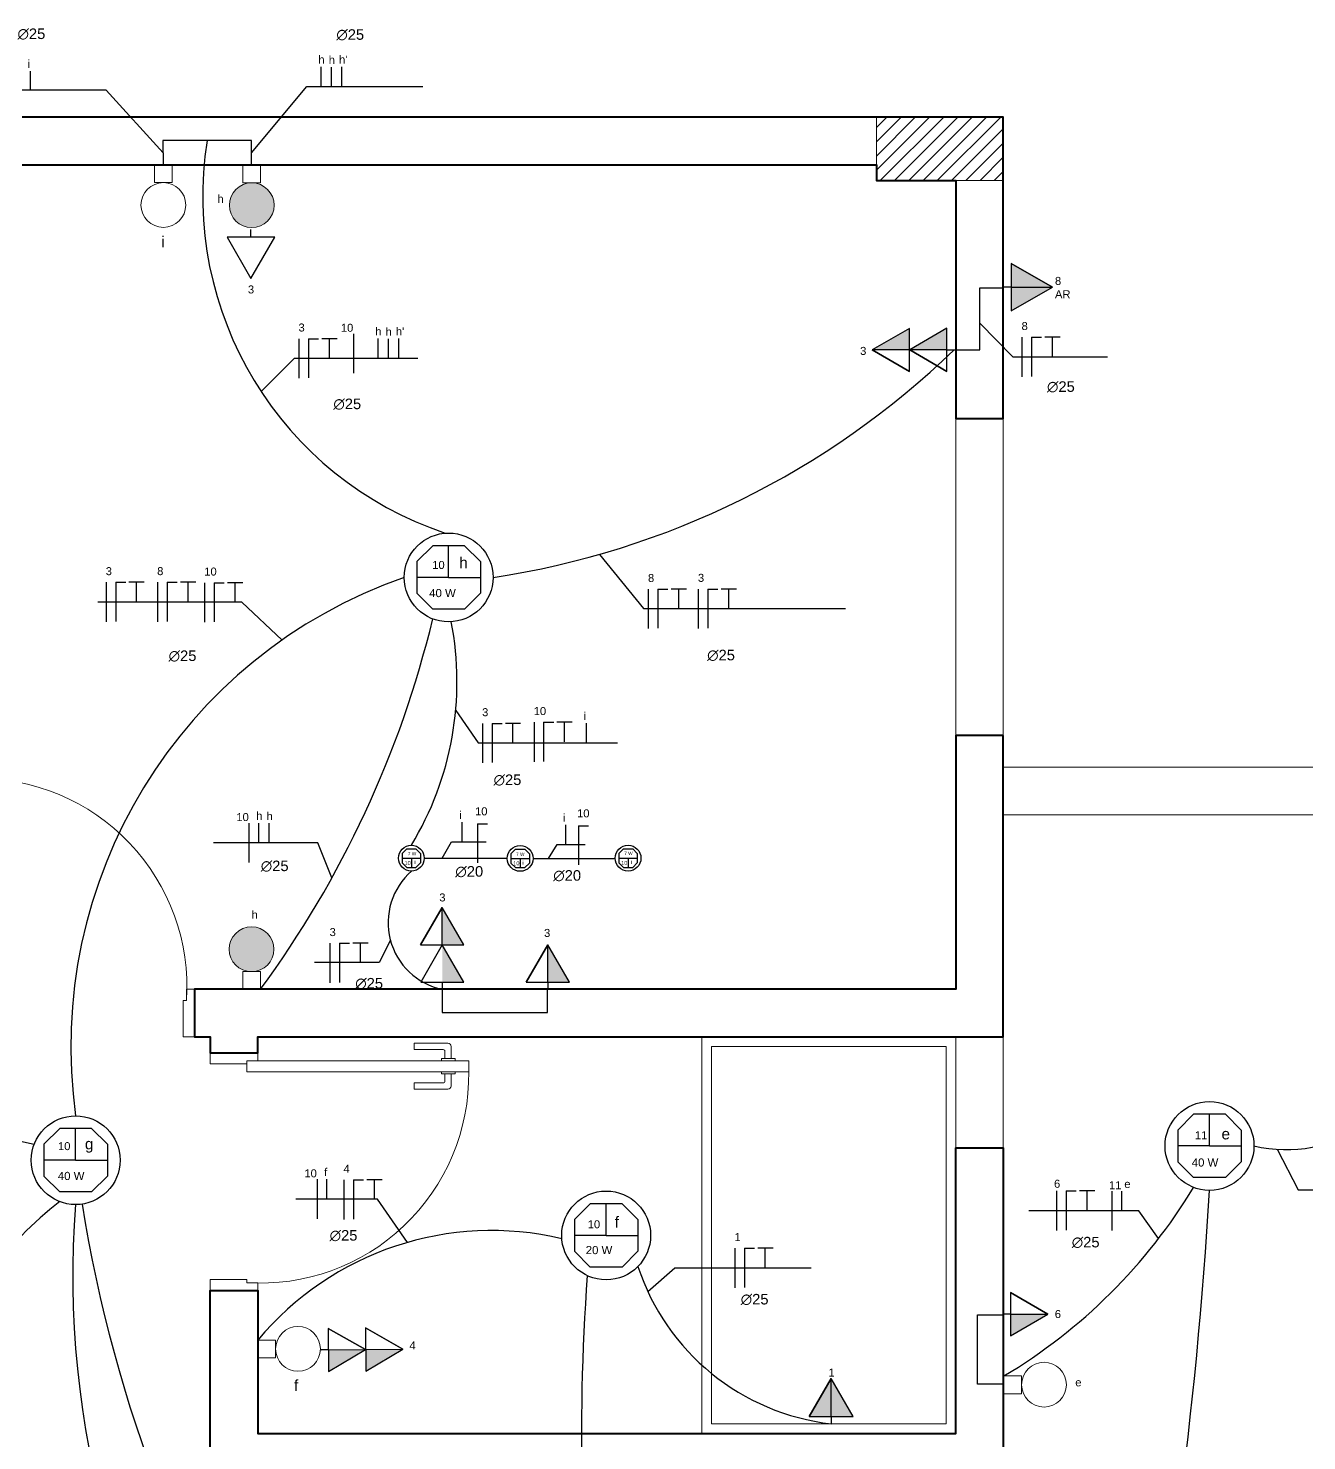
# Model space of a CAD drawing. Header units: millimetres. Extents: x 2991 to 3503, y 2795 to 2987.
# Drawn here: x 3076.908 to 3080.938, y 2819.863 to 2824.317 of the extents above; entities that cross this region are included whole.
import ezdxf
from ezdxf.enums import TextEntityAlignment as Align

# ---------------------------------------------------------------- set-up
doc = ezdxf.new("R2010")
doc.units = ezdxf.units.MM
for name, color, linetype in [('ESCO_37_TOMADAS', 3, 'Continuous'), ('ILUMINAÇÃO', 3, 'Continuous'), ('PTF', 1, 'Continuous'), ('PTO', 1, 'Continuous'), ('TET', 172, 'Continuous')]:
    doc.layers.add(name, color=color, linetype=linetype)
for name, color, linetype, lineweight in [('ESQUADRIAS', 250, 'Continuous', 9), ('PILAR', 7, 'Continuous', 5), ('Plarga', 7, 'Continuous', 40)]:
    doc.layers.add(name, color=color, linetype=linetype, lineweight=lineweight)
doc.styles.add('ST', font='ROMANS.SHX', dxfattribs={"height": 0.15})
doc.styles.get("Standard").update_dxf_attribs({"font": ''})
doc.styles.get('Standard').set_extended_font_data('Arial')

# ---------------------------------------------------------------- blocks, each defined once
blk = doc.blocks.new('INTERRUP SIMP 1 TC')
at = {"lineweight": 5}
for p, q in [((-5, 2.5), (-5, -2.5)), ((0, 2.5), (-5, 2.5)), ((0, 2.5), (0, -2.5)), ((0, -2.5), (-5, -2.5)), ((0, 0), (0, 0))]:
    blk.add_line(p, q, dxfattribs=at)
at = {"lineweight": 5, "ltscale": 0.5}
blk.add_circle((6.33, 0.04), 6.33, dxfattribs=at)
blk = doc.blocks.new('iv')
at = {"color": 3}
for p, q in [((-0.2, 0.1), (-0.1, 0.2)), ((-0.1, 0.2), (0.1, 0.2)), ((0.1, 0.2), (0.2, 0.1)), ((-0.2, 0.1), (-0.2, -0.1)), ((0.2, 0.1), (0.2, -0.1)), ((-0.1, -0.2), (-0.2, -0.1)), ((0.2, -0.1), (0.1, -0.2)), ((-0.1, -0.2), (0.1, -0.2))]:
    blk.add_line(p, q, dxfattribs=at)
at = {"color": 1}
blk.add_circle((0, 0), 0.28, dxfattribs=at)
at = {"color": 1, "style": 'ST', "flags": 4}
blk.add_attdef('N%%D', text='', height=0.15, dxfattribs=at).set_placement((0.0027, -0.0738), align=Align.CENTER)

msp = doc.modelspace()

# ---------------------------------------------------------------- hatches: boundary and pattern name
at = {"layer": 'ESCO_37_TOMADAS'}
h = msp.add_hatch(color=256, dxfattribs=at)
h.dxf.hatch_style = 1
h.paths.add_polyline_path([(3077.612, 2823.8296, 1), (3077.612, 2823.6884, 1)])
h = msp.add_hatch(color=256, dxfattribs=at)
h.dxf.hatch_style = 1
h.paths.add_polyline_path([(3077.6114, 2821.3426, 1), (3077.6114, 2821.4838, 1)])
at = {"layer": 'PILAR'}
h = msp.add_hatch(dxfattribs=at)
h.set_pattern_fill('ANSI31,_O', color=256, scale=0.01)
h.set_pattern_definition([(45, (1216.018174, 1871.62264), (-0.0224506403, 0.0224506403), [])])
h.paths.add_polyline_path([(3079.9812, 2824.0368), (3079.9812, 2823.8368), (3079.5812, 2823.8368), (3079.5812, 2824.0368)])

# ---------------------------------------------------------------- linework, layer by layer
at = {"color": 3}
for p, q in [((3077.6845, 2823.658), (3077.5345, 2823.658)), ((3077.5345, 2823.658), (3077.6095, 2823.528)), ((3077.6095, 2823.658), (3077.6095, 2823.683)), ((3077.6095, 2823.528), (3077.6845, 2823.658)), ((3080.0062, 2823.5758), (3080.1362, 2823.5008)), ((3080.1362, 2823.5008), (3080.0062, 2823.5758)), ((3080.0062, 2823.5758), (3080.0062, 2823.4258)), ((3080.1362, 2823.5008), (3080.0062, 2823.5758)), ((3080.0062, 2823.5008), (3079.9812, 2823.5008)), ((3080.0062, 2823.5008), (3080.1362, 2823.5008)), ((3080.0062, 2823.4258), (3080.1362, 2823.5008)), ((3079.6858, 2823.3028), (3079.5682, 2823.3028)), ((3079.6858, 2823.2349), (3079.5682, 2823.3028)), ((3079.5682, 2823.3028), (3079.6858, 2823.2349)), ((3079.8038, 2823.3031), (3079.6862, 2823.3031)), ((3079.8038, 2823.2353), (3079.6862, 2823.3031)), ((3079.6862, 2823.3031), (3079.8038, 2823.2353)), ((3079.8038, 2823.3031), (3079.8264, 2823.3031)), ((3078.1446, 2821.4275), (3078.2125, 2821.5451)), ((3078.2125, 2821.5451), (3078.1446, 2821.4275)), ((3078.2125, 2821.4275), (3078.2125, 2821.5451)), ((3078.4773, 2821.3094), (3078.5453, 2821.4273)), ((3078.5453, 2821.4273), (3078.4773, 2821.3094)), ((3078.5453, 2821.4273), (3078.4773, 2821.3094)), ((3078.5453, 2821.3094), (3078.5453, 2821.4273)), ((3078.6134, 2821.3094), (3078.5453, 2821.4273)), ((3078.2128, 2821.3094), (3078.2128, 2821.2868)), ((3078.4773, 2821.3094), (3078.6134, 2821.3094)), ((3078.5453, 2821.3094), (3078.5453, 2821.2867)), ((3080.0038, 2820.3305), (3080.1218, 2820.2624)), ((3080.1218, 2820.2624), (3080.0038, 2820.3305)), ((3080.0038, 2820.3305), (3080.0038, 2820.1944)), ((3080.1218, 2820.2624), (3080.0038, 2820.3305)), ((3080.0038, 2820.2624), (3079.9812, 2820.2624)), ((3080.0038, 2820.2624), (3080.1218, 2820.2624)), ((3080.0038, 2820.1944), (3080.1218, 2820.2624)), ((3077.8525, 2820.2174), (3077.9708, 2820.1508)), ((3077.9708, 2820.1508), (3077.8525, 2820.2174)), ((3077.9706, 2820.219), (3078.0889, 2820.1524)), ((3078.0889, 2820.1524), (3077.9706, 2820.219)), ((3077.8518, 2820.1498), (3077.8292, 2820.1497)), ((3077.8532, 2820.1496), (3077.8306, 2820.1493)), ((3077.8532, 2820.1496), (3077.9708, 2820.1508)), ((3077.9713, 2820.1512), (3078.0889, 2820.1524)), ((3079.3698, 2819.9398), (3079.4388, 2820.0594)), ((3079.4388, 2820.0594), (3079.3698, 2819.9398)), ((3079.4388, 2820.0594), (3079.3698, 2819.9398)), ((3079.4388, 2819.9398), (3079.4388, 2820.0594)), ((3079.5078, 2819.9398), (3079.4388, 2820.0594)), ((3079.3698, 2819.9398), (3079.5078, 2819.9398)), ((3079.4388, 2819.9398), (3079.4388, 2819.9168))]:
    msp.add_line(p, q, dxfattribs=at)
for p, q in [((3078.2327, 2822.5855), (3078.2327, 2822.6855)), ((3078.2327, 2822.5855), (3078.1327, 2822.5855)), ((3078.2327, 2822.5855), (3078.3327, 2822.5855)), ((3078.1161, 2821.7004), (3078.1451, 2821.7004)), ((3078.4581, 2821.6998), (3078.4871, 2821.6998)), ((3078.7983, 2821.7007), (3078.8274, 2821.7007)), ((3080.6314, 2820.793), (3080.6314, 2820.893)), ((3077.0569, 2820.7481), (3077.0569, 2820.8481)), ((3080.6314, 2820.793), (3080.5314, 2820.793)), ((3080.6314, 2820.793), (3080.7314, 2820.793)), ((3077.0569, 2820.7481), (3076.9569, 2820.7481)), ((3077.0569, 2820.7481), (3077.1569, 2820.7481)), ((3078.7294, 2820.5108), (3078.7294, 2820.6108)), ((3078.7294, 2820.5108), (3078.6294, 2820.5108)), ((3078.7294, 2820.5108), (3078.8294, 2820.5108))]:
    msp.add_line(p, q)
for points in [[(3079.6858, 2823.3706), (3079.5682, 2823.3028), (3079.6858, 2823.2349)], [(3079.8038, 2823.371), (3079.6862, 2823.3031), (3079.8038, 2823.2353)], [(3078.2803, 2821.4275), (3078.2125, 2821.5451), (3078.1446, 2821.4275)], [(3078.2807, 2821.3094), (3078.2128, 2821.427), (3078.145, 2821.3094)], [(3077.8539, 2820.0817), (3077.9708, 2820.1508), (3077.8525, 2820.2174)], [(3077.972, 2820.0833), (3078.0889, 2820.1524), (3077.9706, 2820.219)]]:
    msp.add_lwpolyline(points, close=True, dxfattribs=at)
at = {"lineweight": 5}
for points in [[(3079.8312, 2822.0868), (3079.8312, 2823.0868)], [(3079.9812, 2822.0868), (3079.9812, 2823.0868)], [(3079.9812, 2821.9868), (3081.3062, 2821.9868)], [(3079.9812, 2821.8368), (3081.3062, 2821.8368)], [(3079.8312, 2821.1368), (3079.8312, 2820.7868)], [(3079.9812, 2821.1368), (3079.9812, 2820.7868)]]:
    msp.add_lwpolyline(points, dxfattribs=at)
for points in [[(3078.087, 2821.7004), (3078.1161, 2821.7004), (3078.1161, 2821.6714)], [(3078.429, 2821.6998), (3078.4581, 2821.6998), (3078.4581, 2821.6708)], [(3078.7693, 2821.7007), (3078.7983, 2821.7007), (3078.7983, 2821.6717)]]:
    msp.add_lwpolyline(points)
for points in [[(3079.8312, 2821.1368), (3079.0312, 2821.1368), (3079.0312, 2819.8868), (3079.8312, 2819.8868)], [(3079.8012, 2821.1068), (3079.0612, 2821.1068), (3079.0612, 2819.9168), (3079.8012, 2819.9168)]]:
    msp.add_lwpolyline(points, close=True, dxfattribs=at)
at = {"color": 3}
for points in [[(3080.0062, 2823.5758), (3080.0062, 2823.5008), (3080.1362, 2823.5008)], [(3080.0062, 2823.5008), (3080.0062, 2823.4258), (3080.1362, 2823.5008)], [(3079.6858, 2823.3028), (3079.6858, 2823.3706), (3079.5682, 2823.3028)], [(3079.8038, 2823.3031), (3079.8038, 2823.371), (3079.6862, 2823.3031)], [(3078.2125, 2821.4275), (3078.2803, 2821.4275), (3078.2125, 2821.5451)], [(3078.2128, 2821.3094), (3078.2807, 2821.3094), (3078.2128, 2821.427)], [(3078.5453, 2821.3094), (3078.6134, 2821.3094), (3078.5453, 2821.4273)], [(3080.0038, 2820.2624), (3080.0038, 2820.1944), (3080.1218, 2820.2624)], [(3077.8532, 2820.1496), (3077.8539, 2820.0817), (3077.9708, 2820.1508)], [(3077.9713, 2820.1512), (3077.972, 2820.0833), (3078.0889, 2820.1524)], [(3079.3698, 2819.9398), (3079.4388, 2819.9398), (3079.4388, 2820.0594)], [(3079.4388, 2819.9398), (3079.5078, 2819.9398), (3079.4388, 2820.0594)]]:
    msp.add_solid(points, dxfattribs=at)
at = {"layer": 'ESCO_37_TOMADAS'}
for p, q in [((3077.8299, 2824.1957), (3077.8299, 2824.1339)), ((3077.8626, 2824.1948), (3077.8626, 2824.133)), ((3077.8951, 2824.1957), (3077.8951, 2824.1339)), ((3076.9136, 2824.1821), (3076.9136, 2824.1203)), ((3077.1534, 2824.1213), (3076.795, 2824.1213)), ((3077.3324, 2823.9246), (3077.1534, 2824.1213)), ((3077.6116, 2823.9242), (3077.7859, 2824.133)), ((3077.7859, 2824.133), (3078.1513, 2824.133)), ((3079.907, 2823.3874), (3080.0112, 2823.2808)), ((3077.9327, 2823.3538), (3077.9327, 2823.2293)), ((3080.0398, 2823.3427), (3080.0398, 2823.2182)), ((3080.0702, 2823.3427), (3080.0702, 2823.2193)), ((3080.0702, 2823.3427), (3080.1018, 2823.3427)), ((3080.1351, 2823.3427), (3080.1351, 2823.281)), ((3077.7604, 2823.3382), (3077.7604, 2823.2137)), ((3077.7908, 2823.3382), (3077.7908, 2823.2148)), ((3077.7908, 2823.3382), (3077.8224, 2823.3382)), ((3077.8557, 2823.3382), (3077.8557, 2823.2765)), ((3078.0091, 2823.3386), (3078.0091, 2823.2767)), ((3078.0417, 2823.3376), (3078.0417, 2823.2758)), ((3078.0743, 2823.3386), (3078.0743, 2823.2767)), ((3077.6422, 2823.1715), (3077.7469, 2823.2773)), ((3077.7469, 2823.2773), (3078.1358, 2823.2773)), ((3080.0112, 2823.2808), (3080.3101, 2823.2808)), ((3078.7083, 2822.6583), (3078.8469, 2822.4871)), ((3077.1527, 2822.5701), (3077.1527, 2822.4455)), ((3077.1831, 2822.5701), (3077.1831, 2822.4466)), ((3077.1831, 2822.5701), (3077.2147, 2822.5701)), ((3077.248, 2822.5701), (3077.248, 2822.5084)), ((3077.3147, 2822.5701), (3077.3147, 2822.4455)), ((3077.3452, 2822.5701), (3077.3452, 2822.4466)), ((3077.3452, 2822.5701), (3077.3767, 2822.5701)), ((3077.4101, 2822.5701), (3077.4101, 2822.5084)), ((3077.4633, 2822.5687), (3077.4633, 2822.4442)), ((3077.4937, 2822.5687), (3077.4937, 2822.4453)), ((3077.4937, 2822.5687), (3077.5253, 2822.5687)), ((3077.5586, 2822.5687), (3077.5586, 2822.507)), ((3078.8621, 2822.5486), (3078.8621, 2822.4241)), ((3078.8925, 2822.5486), (3078.8925, 2822.4252)), ((3078.8925, 2822.5486), (3078.9241, 2822.5486)), ((3078.9574, 2822.5486), (3078.9574, 2822.4869)), ((3079.0196, 2822.549), (3079.0196, 2822.4244)), ((3079.05, 2822.549), (3079.05, 2822.4255)), ((3079.05, 2822.549), (3079.0815, 2822.549)), ((3079.1149, 2822.549), (3079.1149, 2822.4873)), ((3077.5808, 2822.5074), (3077.1267, 2822.5074)), ((3077.7081, 2822.3882), (3077.5808, 2822.5074)), ((3078.8469, 2822.4871), (3079.4837, 2822.4871)), ((3078.255, 2822.166), (3078.3262, 2822.0643)), ((3078.3392, 2822.1254), (3078.3392, 2822.0009)), ((3078.3696, 2822.1254), (3078.3696, 2822.002)), ((3078.3696, 2822.1254), (3078.4012, 2822.1254)), ((3078.4345, 2822.1254), (3078.4345, 2822.0637)), ((3078.5019, 2822.129), (3078.5019, 2822.0044)), ((3078.5323, 2822.129), (3078.5323, 2822.0055)), ((3078.5323, 2822.129), (3078.5639, 2822.129)), ((3078.5972, 2822.129), (3078.5972, 2822.0673)), ((3078.6659, 2822.1261), (3078.6659, 2822.0643)), ((3078.3262, 2822.0643), (3078.7648, 2822.0643)), ((3077.6033, 2821.8111), (3077.6033, 2821.6866)), ((3077.6337, 2821.8111), (3077.6337, 2821.7493)), ((3077.6664, 2821.8102), (3077.6664, 2821.7484)), ((3078.2743, 2821.8135), (3078.2743, 2821.7516)), ((3078.324, 2821.8087), (3078.324, 2821.6853)), ((3078.324, 2821.8087), (3078.3556, 2821.8087)), ((3078.6013, 2821.8052), (3078.6013, 2821.7434)), ((3078.6419, 2821.8023), (3078.6419, 2821.6789)), ((3078.6419, 2821.8023), (3078.6734, 2821.8023)), ((3077.8202, 2821.7484), (3077.491, 2821.7484)), ((3077.8648, 2821.6384), (3077.8202, 2821.7484)), ((3078.2127, 2821.7004), (3078.2421, 2821.7516)), ((3078.2421, 2821.7516), (3078.3515, 2821.7516)), ((3078.5479, 2821.6995), (3078.5749, 2821.7434)), ((3078.5749, 2821.7434), (3078.6631, 2821.7434)), ((3077.8584, 2821.4321), (3077.8584, 2821.3075)), ((3077.8888, 2821.4321), (3077.8888, 2821.3086)), ((3077.8888, 2821.4321), (3077.9204, 2821.4321)), ((3077.9537, 2821.4321), (3077.9537, 2821.3704)), ((3078.049, 2821.4422), (3078.0137, 2821.3713)), ((3078.0137, 2821.3713), (3077.8098, 2821.3713)), ((3080.8452, 2820.7824), (3080.9104, 2820.6541)), ((3077.8178, 2820.6878), (3077.8178, 2820.5633)), ((3077.8482, 2820.6878), (3077.8482, 2820.626)), ((3077.9022, 2820.6857), (3077.9022, 2820.5612)), ((3077.9326, 2820.6857), (3077.9326, 2820.5623)), ((3077.9326, 2820.6857), (3077.9641, 2820.6857)), ((3077.9975, 2820.6857), (3077.9975, 2820.624)), ((3078.0087, 2820.6251), (3077.7507, 2820.6251)), ((3078.1029, 2820.4887), (3078.0087, 2820.6251)), ((3080.149, 2820.6513), (3080.149, 2820.5268)), ((3080.1794, 2820.6513), (3080.1794, 2820.5279)), ((3080.1794, 2820.6513), (3080.211, 2820.6513)), ((3080.2443, 2820.6513), (3080.2443, 2820.5897)), ((3080.3234, 2820.6505), (3080.3234, 2820.5259)), ((3080.3538, 2820.6505), (3080.3538, 2820.5886)), ((3080.9104, 2820.6541), (3081.1399, 2820.6541)), ((3080.4081, 2820.5889), (3080.062, 2820.5889)), ((3080.4711, 2820.501), (3080.4081, 2820.5889)), ((3079.1347, 2820.4705), (3079.1347, 2820.3459)), ((3079.1651, 2820.4705), (3079.1651, 2820.347)), ((3079.1651, 2820.4705), (3079.1967, 2820.4705)), ((3079.23, 2820.4705), (3079.23, 2820.4088)), ((3078.8604, 2820.3344), (3078.946, 2820.4091)), ((3078.946, 2820.4091), (3079.3755, 2820.4091))]:
    msp.add_line(p, q, dxfattribs=at)
for points in [[(3080.1605, 2823.3427), (3080.1351, 2823.3427), (3080.1122, 2823.3427)], [(3077.8811, 2823.3382), (3077.8557, 2823.3382), (3077.8328, 2823.3382)], [(3077.2734, 2822.5701), (3077.248, 2822.5701), (3077.2251, 2822.5701)], [(3077.4354, 2822.5701), (3077.4101, 2822.5701), (3077.3871, 2822.5701)], [(3077.5839, 2822.5687), (3077.5586, 2822.5687), (3077.5357, 2822.5687)], [(3078.9827, 2822.5486), (3078.9574, 2822.5486), (3078.9344, 2822.5486)], [(3079.1402, 2822.549), (3079.1149, 2822.549), (3079.0919, 2822.549)], [(3078.4598, 2822.1254), (3078.4345, 2822.1254), (3078.4116, 2822.1254)], [(3078.6226, 2822.129), (3078.5972, 2822.129), (3078.5743, 2822.129)], [(3077.9791, 2821.4321), (3077.9537, 2821.4321), (3077.9308, 2821.4321)], [(3078.0228, 2820.6857), (3077.9975, 2820.6857), (3077.9745, 2820.6857)], [(3080.2696, 2820.6513), (3080.2443, 2820.6513), (3080.2213, 2820.6513)], [(3079.2554, 2820.4705), (3079.23, 2820.4705), (3079.2071, 2820.4705)]]:
    msp.add_lwpolyline(points, dxfattribs=at)
at = {"layer": 'ESQUADRIAS'}
for points in [[(3077.4312, 2821.1368), (3077.4312, 2821.2868), (3077.4062, 2821.2868), (3077.4062, 2821.2518), (3077.3962, 2821.2518), (3077.3962, 2821.1368)], [(3077.4812, 2821.0868), (3077.6312, 2821.0868), (3077.6312, 2821.0618), (3077.5962, 2821.0618), (3077.5962, 2821.0518), (3077.4812, 2821.0518)], [(3077.5962, 2821.0268), (3077.5962, 2821.0618), (3078.2962, 2821.0618), (3078.2962, 2821.0268)], [(3078.2106, 2821.0682), (3078.2106, 2821.0618), (3078.2533, 2821.0618), (3078.2533, 2821.0682)], [(3078.2106, 2821.0205), (3078.2106, 2821.0268), (3078.2533, 2821.0268), (3078.2533, 2821.0205)], [(3077.4812, 2820.3368), (3077.6312, 2820.3368), (3077.6312, 2820.3618), (3077.5962, 2820.3618), (3077.5962, 2820.3718), (3077.4812, 2820.3718)]]:
    msp.add_lwpolyline(points, close=True, dxfattribs=at)
for points in [[(3078.2407, 2821.0682), (3078.2407, 2821.1068, 0.414214), (3078.2307, 2821.1168), (3078.1237, 2821.1168), (3078.1237, 2821.0968), (3078.2157, 2821.0968, -0.414214), (3078.2207, 2821.0918), (3078.2207, 2821.0682)], [(3078.2407, 2821.0205), (3078.2407, 2820.9818, -0.414214), (3078.2307, 2820.9718), (3078.1237, 2820.9718), (3078.1237, 2820.9918), (3078.2157, 2820.9918, 0.414214), (3078.2207, 2820.9968), (3078.2207, 2821.0205)]]:
    msp.add_lwpolyline(points, format="xyb", close=True, dxfattribs=at)
for centre, start, end in [((3076.7511, 2821.2954), 356.1934, 90.869), ((3077.6397, 2821.0169), 266.1934, 0.869)]:
    msp.add_arc(centre, 0.6565, start, end, dxfattribs=at)
at = {"layer": 'PILAR'}
msp.add_lwpolyline([(3079.9812, 2824.0368), (3079.5812, 2824.0368), (3079.5812, 2823.8368), (3079.9812, 2823.8368)], close=True, dxfattribs=at)
at = {"layer": 'Plarga'}
for points in [[(3073.1312, 2823.8368), (3073.3812, 2823.8368), (3073.3812, 2823.8868), (3076.4812, 2823.8868), (3076.4812, 2821.0868), (3076.6312, 2821.0868), (3076.6312, 2821.1368), (3076.6812, 2821.1368), (3076.6812, 2821.2868), (3076.6312, 2821.2868), (3076.6312, 2823.8868), (3079.5812, 2823.8868), (3079.5812, 2823.8368), (3079.8312, 2823.8368), (3079.8312, 2823.0868), (3079.9812, 2823.0868), (3079.9812, 2824.0368), (3072.9812, 2824.0368), (3072.9812, 2823.0868), (3073.1312, 2823.0868)], [(3079.9812, 2822.0868), (3079.8312, 2822.0868), (3079.8312, 2821.2868), (3077.4312, 2821.2868), (3077.4312, 2821.1368), (3077.4812, 2821.1368), (3077.4812, 2821.0868), (3077.6312, 2821.0868), (3077.6312, 2821.1368), (3079.9812, 2821.1368)]]:
    msp.add_lwpolyline(points, close=True, dxfattribs=at)
msp.add_lwpolyline([(3079.2312, 2817.6053), (3079.2312, 2819.7368), (3077.4812, 2819.7368), (3077.4812, 2820.3368), (3077.6312, 2820.3368), (3077.6312, 2819.8868), (3079.8312, 2819.8868), (3079.8312, 2820.7868), (3079.9812, 2820.7868), (3079.9812, 2819.7368), (3079.3812, 2819.7368), (3079.3812, 2816.9868), (3079.2312, 2816.9868), (3079.2312, 2817.1735)], dxfattribs=at)
at = {"layer": 'TET'}
for p, q in [((3077.6116, 2823.963), (3077.3317, 2823.963)), ((3077.3317, 2823.963), (3077.3331, 2823.8861)), ((3077.6116, 2823.8854), (3077.6116, 2823.963)), ((3079.907, 2823.3031), (3079.907, 2823.4991)), ((3079.907, 2823.4991), (3079.9812, 2823.4991)), ((3079.8264, 2823.3031), (3079.907, 2823.3031)), ((3078.156, 2821.7004), (3078.4176, 2821.7004)), ((3078.4989, 2821.6995), (3078.7579, 2821.6995)), ((3078.2128, 2821.2868), (3078.2128, 2821.2138)), ((3078.5448, 2821.2138), (3078.5448, 2821.2868)), ((3078.2128, 2821.2138), (3078.5448, 2821.2138)), ((3079.9002, 2820.0414), (3079.9002, 2820.2606)), ((3079.9002, 2820.2606), (3079.9812, 2820.2606)), ((3079.9833, 2820.0414), (3079.9002, 2820.0414))]:
    msp.add_line(p, q, dxfattribs=at)
for centre, radius, start, end in [((3078.5763, 2823.7864), 1.1187, 170.9142, 251.5549), ((3077.977, 2825.2183), 2.6624, 278.5477, 313.9998), ((3078.6089, 2821.1058), 1.5671, 109.229, 187.9845), ((3074.9991, 2823.2248), 3.2755, 323.7248, 346.4023), ((3077.5739, 2823.8313), 3.1015, 206.6044, 257.946), ((3077.2606, 2822.2573), 0.9985, 328.8672, 10.8767), ((3078.2569, 2821.4973), 0.215, 130.905, 258.1836), ((3080.8737, 2821.2453), 0.4637, 257.2552, 346.9835), ((3079.0901, 2821.5644), 1.7429, 300.8276, 328.8289), ((3066.5432, 2821.4862), 14.1128, 348.15507, 356.61532), ((3077.7048, 2819.7081), 1.1462, 127.5057, 159.5038), ((3079.9284, 2820.3806), 2.8805, 175.4692, 216.5795), ((3081.5875, 2821.3381), 4.5688, 189.1747, 236.7533), ((3078.3687, 2819.5671), 0.9591, 76.6701, 140.2341), ((3079.5215, 2820.6407), 0.7286, 198.2314, 263.4864), ((3084.9965, 2819.9057), 6.3446, 175.67649, 201.25887)]:
    msp.add_arc(centre, radius, start, end, dxfattribs=at)

# ---------------------------------------------------------------- block references
at = {"layer": 'ILUMINAÇÃO', "lineweight": 5, "ltscale": 0.5, "xscale": 0.01115233265064476, "yscale": 0.01115233265064476, "zscale": 0.01115233265064476}
for p, rotation in [((3077.3331, 2823.8303), 270), ((3077.6116, 2823.8296), 270), ((3077.6118, 2821.3426), 89.99999999999999)]:
    msp.add_blockref('INTERRUP SIMP 1 TC', p, dxfattribs=dict(at, rotation=rotation))
for p in [(3077.6872, 2820.1527), (3080.0391, 2820.0398)]:
    msp.add_blockref('INTERRUP SIMP 1 TC', p, dxfattribs=at)
at = {"layer": 'PTO', "xscale": 0.5, "yscale": 0.5, "zscale": 0.5, "rotation": 270}
for p in [(3078.2327, 2822.5855), (3080.6314, 2820.793), (3077.0569, 2820.7481), (3078.7294, 2820.5108)]:
    msp.add_blockref('iv', p, dxfattribs=at)
at = {"layer": 'PTO', "xscale": 0.1450976010525098, "yscale": 0.1450976010525098, "zscale": 0.1450976010525098}
for p in [(3078.1153, 2821.7004), (3078.4582, 2821.6995), (3078.7985, 2821.7004)]:
    msp.add_blockref('iv', p, dxfattribs=at)

# ---------------------------------------------------------------- texts
at = {"layer": 'ESCO_37_TOMADAS'}
for s, height, p in [('40 W', 0.02572, (3078.1715, 2822.5233)), ('7 W', 0.01066, (3078.1042, 2821.7091)), ('7 W', 0.01066, (3078.4454, 2821.7075)), ('7 W', 0.01066, (3078.7863, 2821.7098)), ('40 W', 0.02572, (3080.5754, 2820.728)), ('40 W', 0.02572, (3077.0008, 2820.6856)), ('20 W', 0.02572, (3078.6649, 2820.4518))]:
    msp.add_text(s, height=height, dxfattribs=at).set_placement(p)
at = {"layer": 'ESCO_37_TOMADAS', "attachment_point": 1}
for s, width, gutter_width, insert, char_height in [('{\\fArial Unicode MS|b0|i0|c0|p2;h}', 0.000485, 0.1261, (3077.8221, 2824.231), 0.025224), ("{\\fArial Unicode MS|b0|i0|c0|p2;h'}", 0.000485, 0.1261, (3077.8873, 2824.231), 0.025224), ('{\\fArial Unicode MS|b0|i0|c0|p2;i}', 0.000485, 0.1261, (3076.9058, 2824.2173), 0.025224), ('{\\fArial Unicode MS|b0|i0|c0|p2;h}', 0.000485, 0.1261, (3077.8548, 2824.23), 0.025224), ('{\\fArial Unicode MS|b0|i0|c0|p2;h}', 0.000485, 0.1261, (3077.5039, 2823.7916), 0.025224), ('{\\fArial Unicode MS|b0|i0|c0|p2;i}', 0.012117, 0.1729, (3077.327, 2823.6613), 0.034571), ('{\\fArial Unicode MS|b0|i0|c0|p2;8 AR}', 0.000485, 0.1261, (3080.1442, 2823.533), 0.025224), ('3', 0.000485, 0.1261, (3077.6, 2823.5061), 0.0252), ('3', 0.000485, 0.1261, (3077.7595, 2823.3861), 0.0252), ('10', 0.000485, 0.1261, (3077.893, 2823.3852), 0.02522), ('8', 0.000485, 0.1261, (3080.0389, 2823.3906), 0.0252), ('{\\fArial Unicode MS|b0|i0|c0|p2;h}', 0.000485, 0.1261, (3078.0013, 2823.3738), 0.025224), ('{\\fArial Unicode MS|b0|i0|c0|p2;h}', 0.000485, 0.1261, (3078.0339, 2823.3728), 0.025224), ("{\\fArial Unicode MS|b0|i0|c0|p2;h'}", 0.000485, 0.1261, (3078.0664, 2823.3738), 0.025224), ('3', 0.000485, 0.1261, (3079.5301, 2823.3123), 0.0252), ('10', 0.000485, 0.1261, (3078.181, 2822.6374), 0.02522), ('{\\fArial Unicode MS|b0|i0|c0|p2;h}', 0.012117, 0.1729, (3078.2661, 2822.6492), 0.034571), ('3', 0.000485, 0.1261, (3077.1518, 2822.6179), 0.0252), ('8', 0.000485, 0.1261, (3077.3139, 2822.6179), 0.0252), ('10', 0.000485, 0.1261, (3077.4624, 2822.6166), 0.02522), ('8', 0.000485, 0.1261, (3078.8612, 2822.5964), 0.0252), ('3', 0.000485, 0.1261, (3079.0187, 2822.5968), 0.0252), ('3', 0.000485, 0.1261, (3078.3383, 2822.1732), 0.0252), ('10', 0.000485, 0.1261, (3078.501, 2822.1768), 0.02522), ('{\\fArial Unicode MS|b0|i0|c0|p2;i}', 0.000485, 0.1261, (3078.6581, 2822.1613), 0.025224), ('10', 0.000485, 0.1261, (3077.5636, 2821.8425), 0.02522), ('{\\fArial Unicode MS|b0|i0|c0|p2;h}', 0.000485, 0.1261, (3077.6259, 2821.8464), 0.025224), ('{\\fArial Unicode MS|b0|i0|c0|p2;h}', 0.000485, 0.1261, (3077.6586, 2821.8454), 0.025224), ('{\\fArial Unicode MS|b0|i0|c0|p2;i}', 0.000485, 0.1261, (3078.2665, 2821.8487), 0.025224), ('10', 0.000485, 0.1261, (3078.316, 2821.8606), 0.02522), ('{\\fArial Unicode MS|b0|i0|c0|p2;i}', 0.000485, 0.1261, (3078.5934, 2821.8405), 0.025224), ('10', 0.000485, 0.1261, (3078.6377, 2821.8542), 0.02522), ('{\\fArial Unicode MS|b0|i0|c0|p2;i}', 0.000242, 0.0629, (3078.1246, 2821.694), 0.012582), ('{\\fArial Unicode MS|b0|i0|c0|p2;i}', 0.000242, 0.0629, (3078.8068, 2821.6943), 0.012582), ('10', 0.000242, 0.0629, (3078.0936, 2821.6915), 0.01258), ('10', 0.000242, 0.0629, (3078.4365, 2821.6905), 0.01258), ('{\\fArial Unicode MS|b0|i0|c0|p2;i}', 0.000242, 0.0629, (3078.4654, 2821.6919), 0.012582), ('10', 0.000242, 0.0629, (3078.7767, 2821.6915), 0.01258), ('3', 0.000485, 0.1261, (3078.2033, 2821.5891), 0.0252), ('{\\fArial Unicode MS|b0|i0|c0|p2;h}', 0.000485, 0.1261, (3077.6114, 2821.5346), 0.025224), ('3', 0.000485, 0.1261, (3077.8575, 2821.4799), 0.0252), ('3', 0.000485, 0.1261, (3078.5336, 2821.4772), 0.0252), ('10', 0.000485, 0.1261, (3077.0013, 2820.805), 0.02522), ('{\\fArial Unicode MS|b0|i0|c0|p2;g}', 0.012117, 0.1729, (3077.0863, 2820.8168), 0.034571), ('11', 0.000485, 0.1261, (3080.5854, 2820.8394), 0.02522), ('e', 0.012117, 0.1729, (3080.6692, 2820.8483), 0.0346), ('10', 0.000485, 0.1261, (3077.7781, 2820.7192), 0.02522), ('f', 0.000485, 0.1261, (3077.8404, 2820.723), 0.0252), ('4', 0.000485, 0.1261, (3077.9013, 2820.7335), 0.0252), ('6', 0.000485, 0.1261, (3080.1412, 2820.6864), 0.0252), ('11', 0.000485, 0.1261, (3080.3146, 2820.6818), 0.02522), ('e', 0.000485, 0.1261, (3080.3628, 2820.6857), 0.0252), ('10', 0.000485, 0.1261, (3078.6713, 2820.5586), 0.02522), ('f', 0.012117, 0.1729, (3078.7564, 2820.5704), 0.0346), ('1', 0.000485, 0.1261, (3079.1339, 2820.5183), 0.0252), ('6', 0.000485, 0.1261, (3080.1437, 2820.2756), 0.0252), ('4', 0.000485, 0.1261, (3078.1091, 2820.1764), 0.0252), ('1', 0.000485, 0.1261, (3079.4301, 2820.0911), 0.0252), ('f', 0.012117, 0.1729, (3077.7453, 2820.0553), 0.0346), ('e', 0.000485, 0.1261, (3080.2082, 2820.0602), 0.0252)]:
    msp.add_mtext_dynamic_manual_height_columns(s, width=width, gutter_width=gutter_width, heights=[0], dxfattribs=dict(at, insert=insert, char_height=char_height))
at = {"layer": 'PTF', "char_height": 0.03326, "width": 0.088273, "attachment_point": 1}
for s, insert in [('∅25', (3076.8736, 2824.3163)), ('∅25', (3077.8787, 2824.3139)), ('∅25', (3080.1191, 2823.2039)), ('∅25', (3077.8694, 2823.1493)), ('∅25', (3077.35, 2822.3552)), ('∅25', (3079.0477, 2822.3573)), ('∅25', (3078.3744, 2821.9642)), ('∅25', (3077.6406, 2821.6927)), ('∅20', (3078.2539, 2821.6753)), ('∅20', (3078.5626, 2821.6626)), ('∅25', (3077.9383, 2821.3226)), ('∅25', (3077.8576, 2820.5277)), ('∅25', (3080.1972, 2820.5063)), ('∅25', (3079.1536, 2820.3264))]:
    msp.add_mtext(s, dxfattribs=dict(at, insert=insert))

doc.saveas('drawing.dxf')
